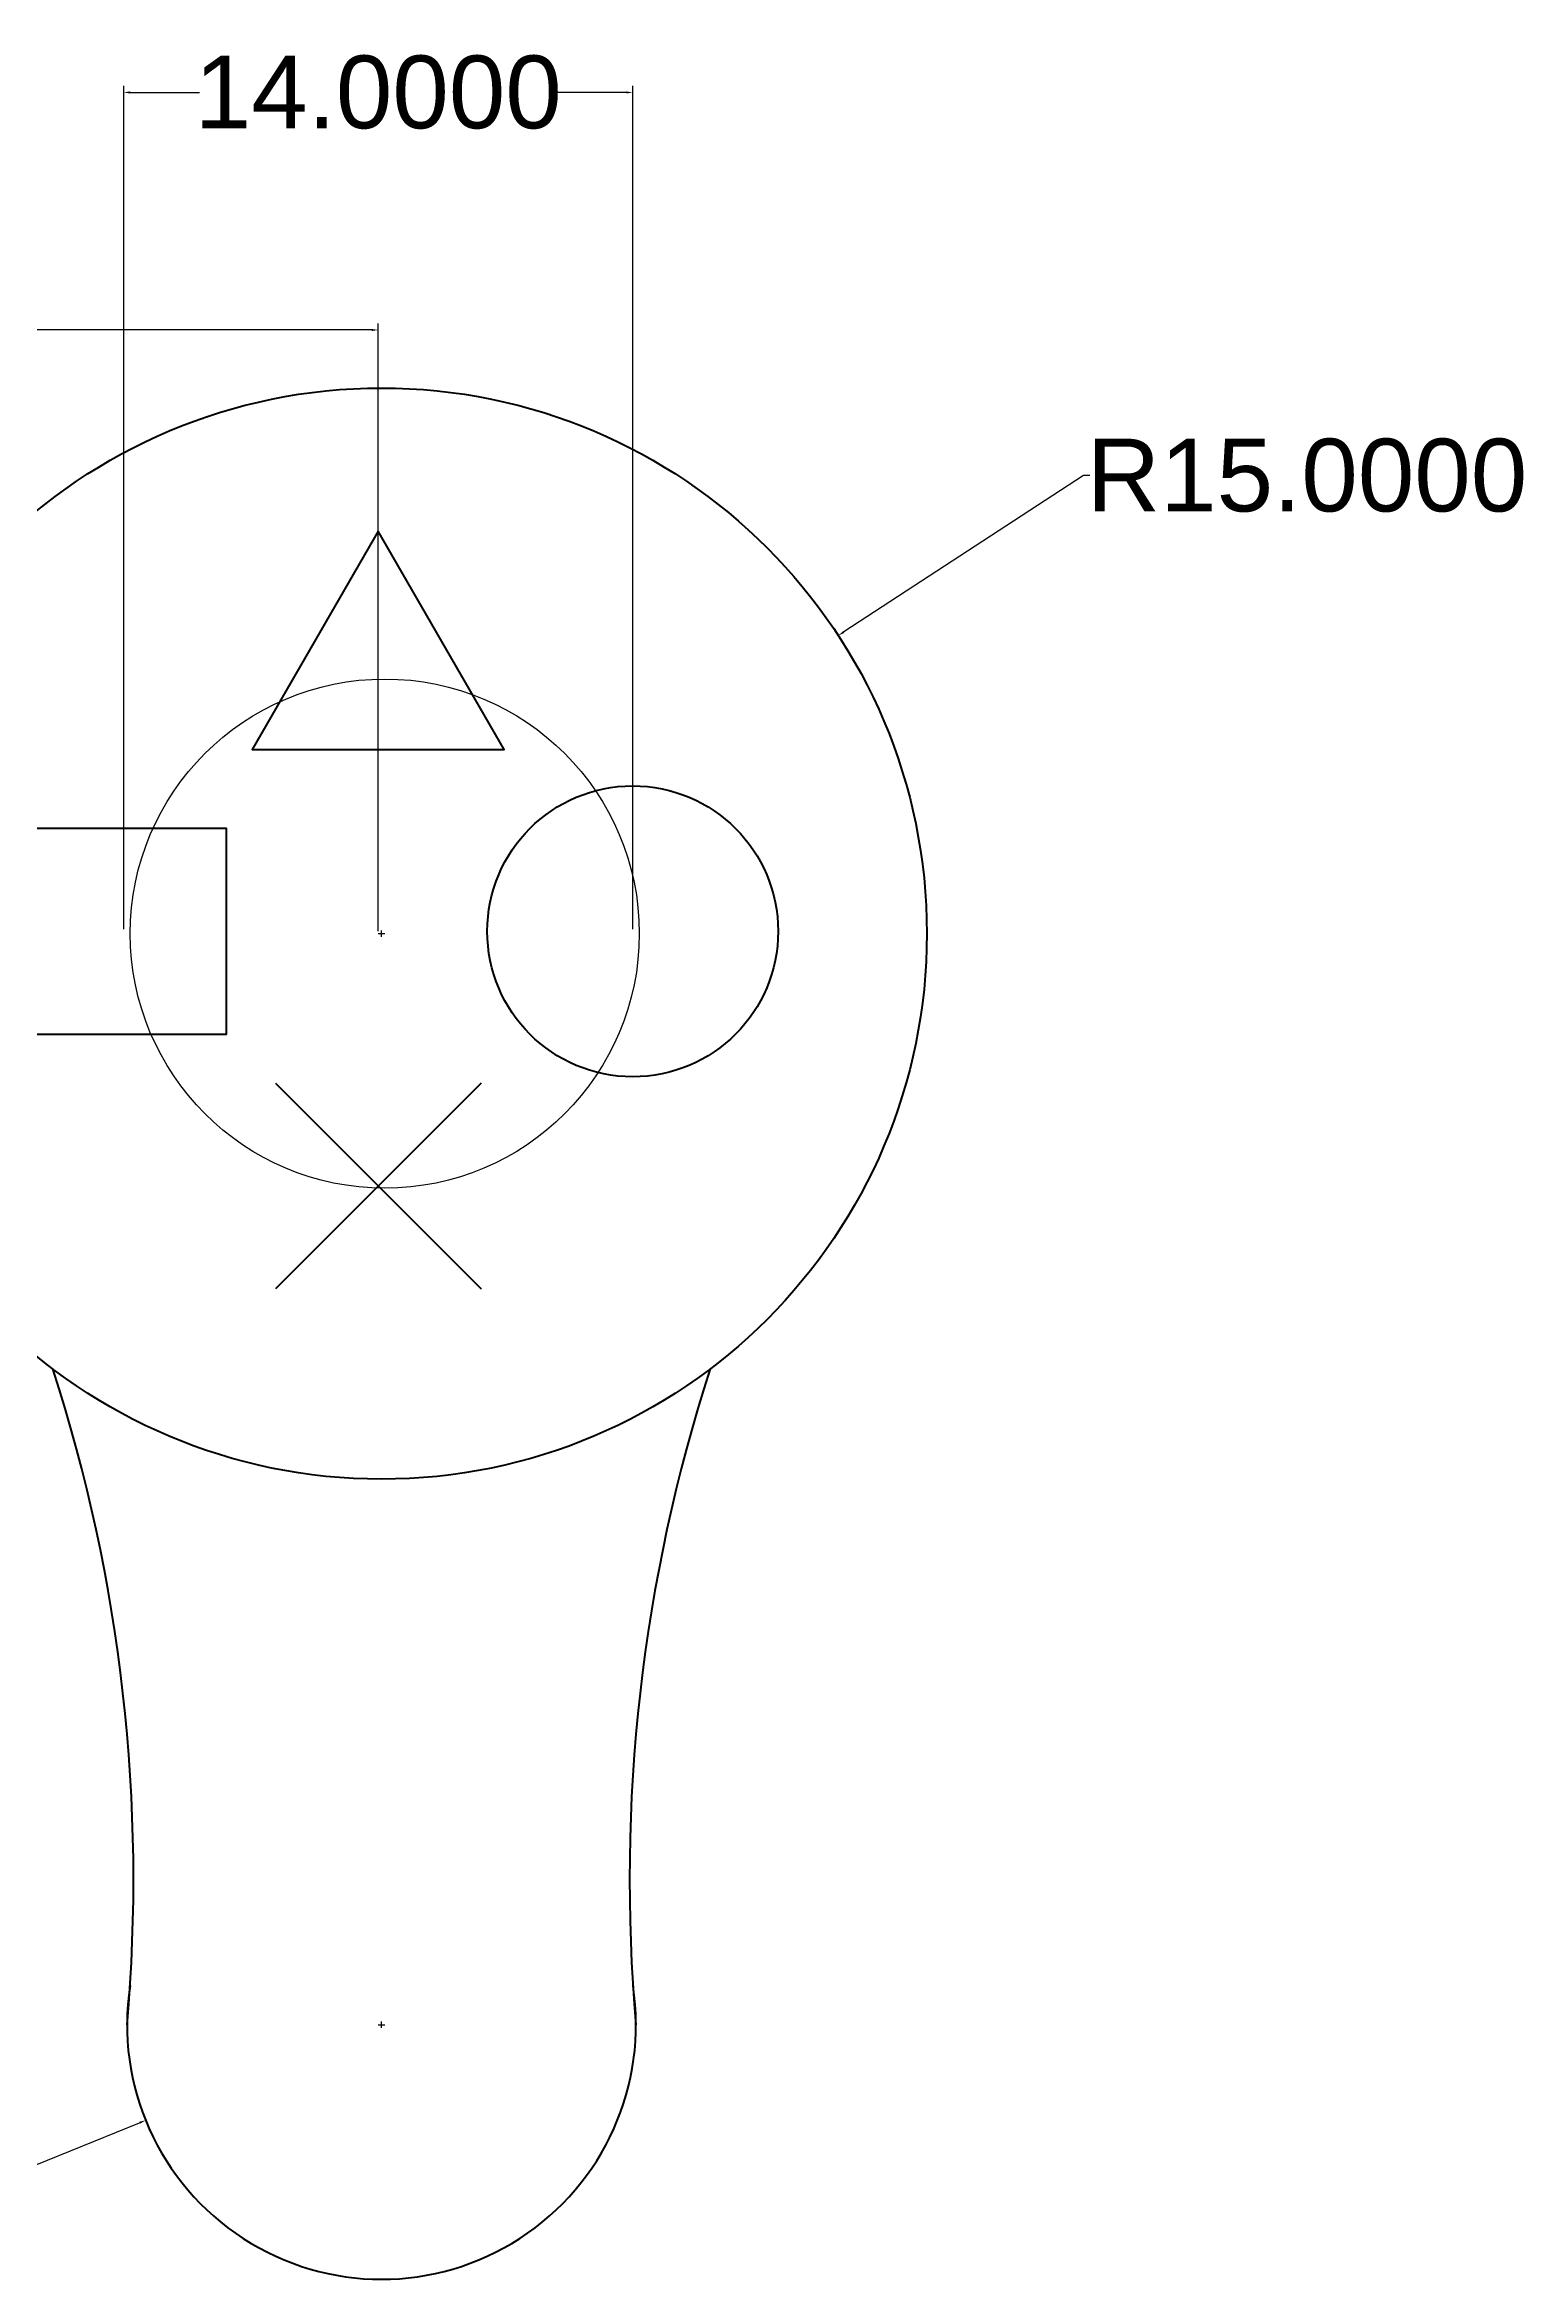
# Model space of a CAD drawing. Header units: inches. Extents: x 0 to 244, y 0 to 89.
# Drawn here: x 203.5 to 244.1, y 12.4 to 73.8 of the extents above; entities that cross this region are included whole.
import ezdxf

# ---------------------------------------------------------------- set-up
doc = ezdxf.new("R2010")
doc.units = ezdxf.units.IN
doc.header["$MEASUREMENT"] = 0
doc.layers.get('Defpoints').update_dxf_attribs({"color": 10, "lineweight": 100})
for name, color, linetype, lineweight, plot in [('Layer1', 3, 'Continuous', 100, False), ('Layer2', 6, 'Continuous', 100, False), ('Layer3', 5, 'Continuous', 100, False), ('Layer9', 250, 'Continuous', 50, False)]:
    doc.layers.add(name, color=color, linetype=linetype, lineweight=lineweight, plot=plot)
doc.layers.add('Layer6', color=2, linetype='Continuous', plot=False)
doc.layers.add('Layer7', color=2, linetype='Continuous', plot=False)
doc.styles.get("Standard").update_dxf_attribs({"font": 'arial.ttf', "height": 2})
doc.dimstyles.get("Standard").update_dxf_attribs({"dimtxt": 0.18, "dimasz": 0.18, "dimexe": 0.18, "dimexo": 0.0625, "dimgap": 0.09, "dimtad": 0, "dimtih": 1, "dimtoh": 1, "dimdec": 4, "dimzin": 0, "dimdsep": 46, "dimtxsty": 'Standard', "dimcen": 0.09, "dimadec": 0, "dimazin": 0, "dimtfac": 1, "dimtdec": 4, "dimtofl": 0, "dimtmove": 0, "dimatfit": 3, "dimfxl": 1, "dimtolj": 1, "dimtzin": 0, "dimarcsym": 0})

# ---------------------------------------------------------------- blocks, each defined once
blk = doc.blocks.new('*D1')
at = {"layer": 'Defpoints', "color": 0, "transparency": 16777216}
for p in [(225.297, 57.559), (212.733, 49.364)]:
    blk.add_point(p, dxfattribs=at)
at = {"layer": 'Layer6', "color": 0, "lineweight": -2, "transparency": 16777216}
for p, q in [((232.039, 61.957), (225.447, 57.657)), ((232.219, 61.957), (232.039, 61.957)), ((212.643, 49.364), (212.823, 49.364)), ((212.733, 49.274), (212.733, 49.454))]:
    blk.add_line(p, q, dxfattribs=at)
at = {"layer": 'Layer6', "color": 0, "transparency": 16777216}
blk.add_solid([(225.431, 57.682), (225.464, 57.632), (225.297, 57.559)], dxfattribs=at)
at = {"layer": 'Layer6', "color": 0, "transparency": 16777216, "insert": (238.191, 61.957), "char_height": 2, "attachment_point": 5}
blk.add_mtext('\\A1;R15.0000', dxfattribs=at)
blk = doc.blocks.new('*D2')
at = {"layer": 'Defpoints', "color": 0, "transparency": 16777216}
for p in [(212.733, 19.364), (206.245, 16.735)]:
    blk.add_point(p, dxfattribs=at)
at = {"layer": 'Layer6', "color": 0, "lineweight": -2, "transparency": 16777216}
for p, q in [((212.643, 19.364), (212.823, 19.364)), ((212.733, 19.274), (212.733, 19.454)), ((202.912, 15.385), (206.078, 16.668)), ((202.732, 15.385), (202.912, 15.385))]:
    blk.add_line(p, q, dxfattribs=at)
at = {"layer": 'Layer6', "color": 0, "transparency": 16777216}
blk.add_solid([(206.067, 16.696), (206.09, 16.64), (206.245, 16.735)], dxfattribs=at)
at = {"layer": 'Layer6', "color": 0, "transparency": 16777216, "insert": (197.537, 15.385), "char_height": 2, "attachment_point": 5}
blk.add_mtext('\\A1;R7.0000', dxfattribs=at)
blk = doc.blocks.new('*D6')
at = {"layer": 'Defpoints', "color": 0, "transparency": 16777216}
for p in [(212.643, 65.961), (167.733, 49.364), (212.643, 49.364)]:
    blk.add_point(p, dxfattribs=at)
at = {"layer": 'Layer6', "color": 0, "lineweight": -2, "transparency": 16777216}
for p, q in [((167.733, 49.427), (167.733, 66.141)), ((167.913, 65.961), (185.058, 65.961)), ((212.463, 65.961), (195.168, 65.961)), ((212.643, 49.427), (212.643, 66.141))]:
    blk.add_line(p, q, dxfattribs=at)
at = {"layer": 'Layer6', "color": 0, "transparency": 16777216}
for points in [[(167.913, 65.991), (167.913, 65.931), (167.733, 65.961)], [(212.463, 65.991), (212.463, 65.931), (212.643, 65.961)]]:
    blk.add_solid(points, dxfattribs=at)
at = {"layer": 'Layer6', "color": 0, "transparency": 16777216, "insert": (190.113, 65.961), "char_height": 2, "attachment_point": 5}
blk.add_mtext('\\A1;44.9100', dxfattribs=at)
blk = doc.blocks.new('*D9')
at = {"layer": 'Defpoints', "color": 0, "transparency": 16777216}
for p in [(219.643, 72.492), (205.643, 49.427), (219.643, 49.427)]:
    blk.add_point(p, dxfattribs=at)
at = {"layer": 'Layer7', "color": 0, "lineweight": -2, "transparency": 16777216}
for p, q in [((205.643, 49.489), (205.643, 72.672)), ((219.643, 49.489), (219.643, 72.672)), ((205.823, 72.492), (207.722, 72.492)), ((219.463, 72.492), (217.564, 72.492))]:
    blk.add_line(p, q, dxfattribs=at)
at = {"layer": 'Layer7', "color": 0, "transparency": 16777216}
for points in [[(205.823, 72.522), (205.823, 72.462), (205.643, 72.492)], [(219.463, 72.522), (219.463, 72.462), (219.643, 72.492)]]:
    blk.add_solid(points, dxfattribs=at)
at = {"layer": 'Layer7', "color": 0, "transparency": 16777216, "insert": (212.643, 72.492), "char_height": 2, "attachment_point": 5}
blk.add_mtext('\\A1;14.0000', dxfattribs=at)

msp = doc.modelspace()

# ---------------------------------------------------------------- linework, layer by layer
at = {"layer": 'Defpoints'}
msp.add_circle((219.64277, 49.42665), 4, dxfattribs=at)
at = {"layer": 'Layer1'}
msp.add_lwpolyline([(212.64277, 60.42665), (209.17867, 54.42665), (216.10687, 54.42665)], close=True, dxfattribs=at)
at = {"layer": 'Layer2'}
msp.add_lwpolyline([(202.81434, 52.25507), (202.81434, 46.59822), (208.47119, 46.59822), (208.47119, 52.25507)], close=True, dxfattribs=at)
at = {"layer": 'Layer3'}
for p, q in [((215.47119, 45.25507), (209.81434, 39.59822)), ((209.81434, 45.25507), (215.47119, 39.59822))]:
    msp.add_line(p, q, dxfattribs=at)
at = {"layer": 'Layer7'}
msp.add_circle((212.82277, 49.36415), 7, dxfattribs=at)
at = {"layer": 'Layer9'}
msp.add_circle((212.73277, 49.36415), 15, dxfattribs=at)
for centre, radius, start, end in [((160.52061, 23.37424), 45.38965, 354.9314172, 17.9945326), ((264.94493, 23.37424), 45.38965, 162.0054674, 185.0685828), ((212.73277, 19.36415), 7, 171.2161817, 8.7838183)]:
    msp.add_arc(centre, radius, start, end, dxfattribs=at)

# ---------------------------------------------------------------- dimensions: what is measured, and where the dimension line sits
at = {"layer": 'Layer6'}
dim = msp.add_linear_dim(base=(212.64277, 65.96101), p1=(167.73277, 49.36415), p2=(212.64277, 49.36415), angle=0, dimstyle='Standard', dxfattribs=at)
dim.commit()
dim.dimension.update_dxf_attribs({"geometry": '*D6', "text_midpoint": (190.11273, 65.96101), "dimtype": 161})
for center, mpoint, picture, middle in [((212.73277, 49.36415), (225.29655, 57.55874), '*D1', (238.19118, 61.95655)), ((212.73277, 19.36415), (206.24508, 16.73546), '*D2', (197.5373, 15.3851))]:
    dim = msp.add_radius_dim(center=center, mpoint=mpoint, dimstyle='Standard', dxfattribs=at)
    dim.commit()
    dim.dimension.update_dxf_attribs({"geometry": picture, "text_midpoint": middle, "dimtype": 164})
at = {"layer": 'Layer7'}
dim = msp.add_linear_dim(base=(219.64277, 72.49221), p1=(205.64277, 49.42665), p2=(219.64277, 49.42665), dimstyle='Standard', dxfattribs=at)
dim.commit()
dim.dimension.update_dxf_attribs({"geometry": '*D9', "text_midpoint": (212.64277, 72.49221)})

doc.saveas('drawing.dxf')
